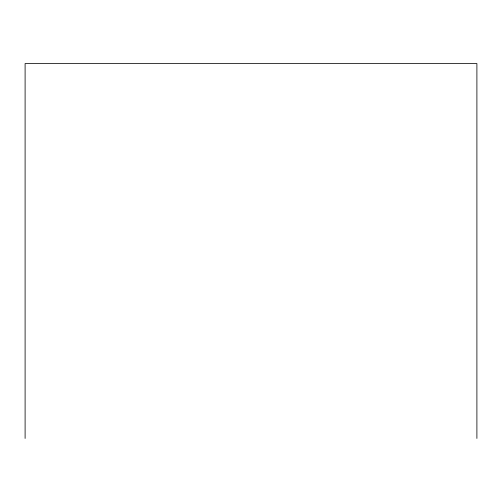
<?xml version="1.0" encoding="UTF-8"?>
<svg xmlns="http://www.w3.org/2000/svg" width="502" height="502" viewBox="0 0 502 502"><rect width="100%" height="100%" fill="white"/><g stroke="black" fill="none" stroke-linecap="round" stroke-linejoin="round"><path stroke-width="0.75" d="M476.9 438.441L476.9 63.559L25.1 63.559L25.1 438.441"/></g></svg>
